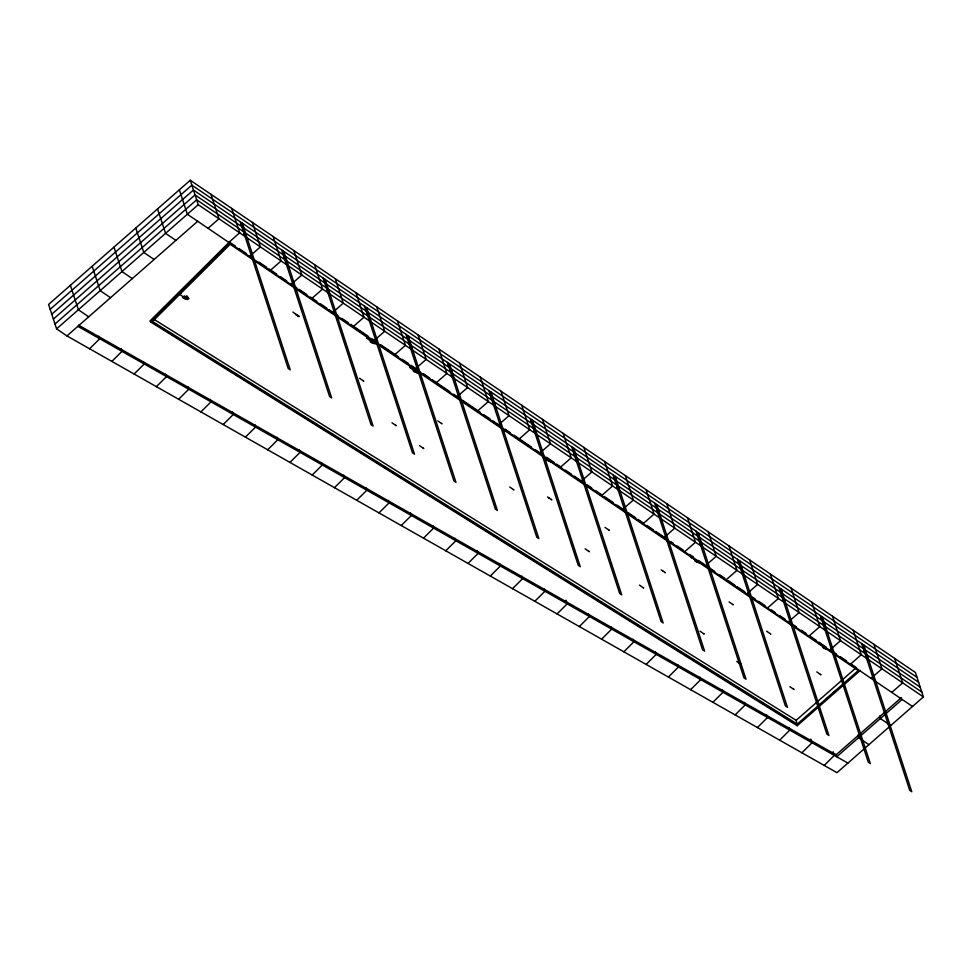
<?xml version="1.0" encoding="UTF-8"?>
<svg xmlns="http://www.w3.org/2000/svg" width="972" height="972" viewBox="0 0 972 972"><rect width="100%" height="100%" fill="white"/><g stroke="black" fill="none" stroke-linecap="round" stroke-linejoin="round"><path stroke-width="1.46" d="M179.37 294.054L185.956 298.781A7.047 2.357 48.8 0 0 187.705 299.51L186.867 296.229L188.617 298.562L188.058 297.323M367.052 338.329C364.184 336.227 380.125 347.964 370.988 341.597L373.795 343.165A7.047 2.357 48.8 0 0 375.544 343.894L376.067 343.626M411.022 366.529L410.257 366.736L411.448 366.942C403.307 364.063 425.262 378.132 413.951 370.757L416.745 372.325A7.047 2.357 48.8 0 0 418.507 373.054L419.029 372.786M819.311 643.415L826.164 648.676A7.047 2.357 48.8 0 0 827.925 649.418M368.06 337.369L366.529 337.734L367.404 338.292M409.844 366.638L410.172 367.076M543.202 456.658L542.813 455.431M819.262 642.942L819.566 644.011M367.209 337.916L367.55 338.183M410.354 367.452L409.71 367.355L410.512 367.343M542.777 455.904L542.716 456.16M691.493 557.199L691.59 556.567M819.663 643.233L819.153 643.683L819.931 643.695M186.235 297.614L188.617 298.562L186.381 297.262L187.013 296.703M179.225 293.641L180.695 292.924M410.245 366.881L410.148 367.659M691.056 556.798L691.93 557.879M89.606 348.778L836.977 772.679L923.4 696.924L915.417 672.49L190.257 180.257L48.6 304.43L56.583 328.876L66.947 335.911L89.606 348.778L99.715 338.73L98.913 336.288M229.866 241.591L150.089 320.833L150.405 321.817L797.234 725.707L860.39 670.34M150.405 321.817L230.182 242.563L235.2 245.977M111.865 361.402L121.974 351.366L121.172 348.912M134.124 374.026L144.233 363.99L143.431 361.548M156.383 386.649L166.491 376.614L165.69 374.171M178.641 399.285L188.75 389.237L187.948 386.795M200.9 411.909L211.009 401.861L210.207 399.419M223.159 424.533L233.268 414.485L232.478 412.043M245.418 437.157L255.527 427.121L254.737 424.667M267.689 449.781L277.798 439.745L276.996 437.303M289.948 462.405L300.056 452.369L299.255 449.927M312.206 475.029L322.315 464.993L321.513 462.55M334.465 487.665L344.574 477.617L343.772 475.174M356.724 500.288L366.833 490.24L366.031 487.798M378.983 512.912L389.092 502.864L388.29 500.422M401.242 525.536L411.35 515.5L410.561 513.046M423.5 538.16L433.609 528.124L432.819 525.682M445.771 550.784L455.868 540.748L455.078 538.306M468.03 563.42L478.139 553.372L477.337 550.93M490.289 576.044L500.398 565.996L499.596 563.553M512.548 588.668L522.657 578.619L521.855 576.177M534.807 601.291L544.915 591.255L544.113 588.801M557.065 613.915L567.174 603.879L565.971 600.21M579.324 626.539L589.433 616.503L588.631 614.061M601.583 639.175L611.692 629.127L610.902 626.685M623.842 651.799L633.951 641.751L633.161 639.309M646.113 664.423L656.222 654.375L655.42 651.933M668.372 677.047L678.48 667.011L677.678 664.556M690.63 689.67L700.739 679.635L699.937 677.192M712.889 702.294L722.998 692.258L722.196 689.816M735.148 714.918L745.257 704.882L744.455 702.44M757.407 727.554L767.516 717.506L766.714 715.064M779.666 740.178L789.774 730.13L788.985 727.688M801.924 752.802L812.033 742.754L810.842 739.097M824.195 765.426L834.292 755.39L833.101 751.721M691.663 557.102L691.554 556.652M50.192 309.327L191.849 185.142L917.009 677.375M51.795 314.211L193.452 190.038L918.613 682.259M53.387 319.095L195.044 194.922L920.205 687.155M54.991 323.992L196.648 199.807L921.808 692.04M56.583 328.876L198.239 204.703L190.257 180.257M66.947 335.911L197.705 221.276M208.069 228.311L218.967 218.761L210.973 194.327M228.785 242.38L239.683 232.83L231.688 208.385M249.5 256.438L260.399 246.888L252.416 222.454M270.216 270.508L281.115 260.958L273.132 236.512M290.944 284.565L301.842 275.015L293.848 250.582M311.66 298.635L322.558 289.085L314.563 264.639M332.375 312.692L343.274 303.143L335.291 278.709M353.091 326.762L363.99 317.212L356.007 292.766M373.819 340.82L384.718 331.27L376.723 306.836M394.535 354.889L405.433 345.339L397.439 320.894M415.251 368.947L426.149 359.397L418.167 334.963M435.966 383.017L446.865 373.467L438.882 349.021M456.694 397.074L467.593 387.524L459.598 363.091M477.41 411.144L488.308 401.594L480.314 377.148M498.126 425.201L509.024 415.652L501.042 391.218M518.841 439.271L529.74 429.721L521.757 405.275M539.569 453.329L550.468 443.779L542.473 419.345M560.285 467.398L571.184 457.848L563.189 433.403M581.001 481.456L591.899 471.906L583.917 447.472M601.717 495.526L612.615 485.976L604.633 461.53M622.444 509.583L633.343 500.033L625.348 475.6M643.16 523.653L654.059 514.103L646.064 489.657M663.876 537.71L674.775 528.161L666.792 503.727M684.592 551.78L695.49 542.23L687.508 517.784M705.32 565.838L716.218 556.288L708.224 531.854M726.035 579.907L736.934 570.357L728.939 545.912M746.751 593.965L757.65 584.415L749.667 559.981M767.467 608.035L778.365 598.485L770.383 574.039M788.195 622.092L799.093 612.542L791.099 588.109M808.911 636.162L819.809 626.612L811.814 602.166M829.626 650.219L840.525 640.669L832.542 616.236M850.342 664.289L861.241 654.739L853.258 630.293M855.591 668.201L796.141 720.325L154.366 319.594M797.247 724.079L858.264 670.595L230.206 244.276L152.495 321.477L797.247 724.079L795.849 719.766M811.571 711.869L813.831 709.9M819.469 704.955L821.729 702.975M826.236 699.026L829.614 696.061M833.004 693.085L836.382 690.12M871.07 678.347L881.969 668.797L873.974 644.363M891.786 692.416L902.684 682.866L894.69 658.421M901.506 697.495L836.114 754.819L78.538 325.134M902.15 699.451L836.746 756.775L835.944 754.333M184.789 298.841L182.396 297.444M372.628 343.225L370.235 341.828M415.579 372.385L413.185 370.988M548.475 461.08L546.094 459.683M697.216 562.314L694.822 560.917M824.997 648.749L822.604 647.352M179.164 293.094L180.658 293.41L179.456 293.204L179.711 293.799M551.744 461.87L551.403 461.749A7.047 2.357 48.8 0 1 549.642 461.02L545.098 458.067M700.484 563.092L700.132 562.982A7.047 2.357 48.8 0 1 698.382 562.253L692.052 557.697M372.009 340.273L373.6 340.941M414.959 369.433L417.425 370.769M184.17 295.889L186.624 297.238M549.119 497.919L547.601 496.971M662.637 570.819L665.346 572.775L664.86 572.374M549.119 497.919L548.548 497.676L551.817 499.875L551.331 499.474M662.637 570.819L661.13 569.859M77.857 326.337L847.912 763.105M548.84 460.497L546.932 459.489L550.116 461.651L549.459 461.007M153.941 323.251L157.804 325.656M161.656 328.062L165.519 330.48M169.371 332.886L173.235 335.291M177.086 337.697L179.662 339.301M183.526 341.719L187.377 344.124M191.241 346.53L195.093 348.948M198.956 351.354L202.808 353.759M206.672 356.165L209.235 357.769M214.387 360.989L216.95 362.592M222.102 365.8L224.666 367.416M227.241 369.02L232.381 372.227M234.957 373.831L238.82 376.237M242.672 378.655L246.536 381.06M250.387 383.466L254.251 385.884M258.102 388.29L268.394 394.705M270.969 396.321L276.109 399.528M278.685 401.132L283.824 404.34M286.4 405.956L291.539 409.163M294.115 410.767L297.967 413.173M301.83 415.591L327.552 431.641M330.115 433.257L335.267 436.464M337.831 438.068L342.982 441.276M345.546 442.892L350.698 446.099M353.261 447.703L357.125 450.109M360.977 452.527L364.84 454.932M368.692 457.338L372.555 459.744M376.407 462.162L380.271 464.567M384.122 466.973L386.698 468.577M390.562 470.995L394.413 473.4M398.277 475.806L402.129 478.212M405.992 480.63L409.844 483.035M413.708 485.441L416.271 487.045M421.423 490.265L423.999 491.868M429.138 495.076L431.714 496.68M434.277 498.296L439.429 501.503M441.993 503.107L445.856 505.513M449.708 507.931L453.572 510.336M457.423 512.742L461.287 515.148M465.138 517.566L475.43 523.981M478.005 525.597L483.145 528.804M485.721 530.408L490.86 533.616M493.436 535.232L498.575 538.439M501.151 540.043L505.003 542.449M508.866 544.867L534.588 560.917M537.152 562.533L542.303 565.74M544.867 567.344L550.018 570.552M552.582 572.168L557.734 575.375M560.297 576.979L564.161 579.385M568.013 581.803L571.876 584.208M575.74 586.614L579.591 589.02M583.455 591.438L587.307 593.843M591.17 596.249L593.734 597.853M597.598 600.271L601.449 602.676M605.313 605.082L609.165 607.488M613.028 609.906L616.88 612.311M620.744 614.717L623.319 616.321M628.459 619.541L631.035 621.144M636.174 624.352L638.75 625.956M641.313 627.572L646.465 630.779M649.029 632.383L652.892 634.789M656.744 637.207L660.608 639.612M664.459 642.018L668.323 644.424M672.174 646.842L682.466 653.257M685.041 654.873L690.181 658.08M692.757 659.684L697.896 662.892M700.472 664.508L705.611 667.715M708.187 669.319L712.039 671.725M715.902 674.143L741.624 690.193M744.188 691.809L749.339 695.016M751.903 696.62L757.054 699.828M759.618 701.444L764.77 704.651M767.345 706.255L771.197 708.661M775.061 711.079L778.912 713.484M782.776 715.89L786.627 718.296M790.491 720.714L794.343 723.119M732.779 604.426L733.265 604.839L729.049 601.923M441.519 423.415L442.005 423.816L437.789 420.9M608.776 529.934L609.262 530.335L605.046 527.432M770.334 633.708L770.82 634.109L766.604 631.192M363.297 380.769L363.771 381.17L359.555 378.254M820.526 674.41L821 674.823L816.784 671.907M513.459 489.548L513.945 489.949L509.729 487.033M395.75 425.311L396.224 425.712L392.008 422.808M588.862 551.318L589.336 551.732L585.12 548.816M423.306 448.177L423.792 448.578L419.576 445.662M643.221 587.647L643.707 588.048L639.491 585.132M793.553 689.124L794.039 689.537L789.823 686.621M703.728 633.671L704.214 634.084L699.998 631.168M740.482 663.985L740.956 664.386L736.74 661.47M198.239 204.703L923.4 696.924M238.966 248.528L246.499 253.643M250.266 256.195L252.781 257.908M259.05 262.161L266.583 267.276M269.098 268.977L276.631 274.092M280.398 276.656L286.679 280.908M290.434 283.472L296.715 287.724M299.23 289.437L306.763 294.54M310.53 297.104L316.799 301.369M320.566 303.92L326.847 308.185M329.362 309.886L338.147 315.851M341.913 318.403L348.183 322.668M350.698 324.369L368.279 336.3M372.045 338.851L377.063 342.266M380.83 344.817L398.399 356.748M402.165 359.312L408.447 363.564M410.962 365.278L418.495 370.393M423.513 373.795L429.782 378.059M432.297 379.76L449.878 391.692M453.645 394.243L459.914 398.508M462.429 400.209L479.998 412.14M483.764 414.704L490.046 418.956M492.561 420.657L500.094 425.772M505.112 429.187L510.13 432.589M513.896 435.152L531.477 447.084M535.244 449.635L541.513 453.9M546.543 457.302L554.076 462.417M556.579 464.118L561.609 467.532M565.376 470.084L571.645 474.348M574.16 476.049L581.693 481.164M586.711 484.578L591.729 487.98M595.496 490.544L601.777 494.797M604.292 496.51L613.077 502.475M616.843 505.027L623.113 509.292M628.143 512.694L635.676 517.809M638.179 519.51L643.209 522.924M646.975 525.475L653.245 529.74M655.76 531.441L663.293 536.556M670.826 541.671L673.329 543.372M677.095 545.924L683.377 550.188M689.658 554.453L693.425 557.005M698.443 560.419L704.724 564.671M707.227 566.384L714.76 571.487M719.778 574.902L724.808 578.316M728.575 580.867L734.844 585.132M737.359 586.833L744.892 591.948M752.425 597.063L754.928 598.764M758.695 601.316L764.976 605.58M771.258 609.845L775.024 612.396M780.042 615.811L785.06 619.213M788.827 621.764L791.342 623.477M793.857 625.178L796.36 626.879M801.39 630.293L806.408 633.695M810.174 636.259L816.444 640.512M818.959 642.225L826.492 647.34M831.51 650.742L836.54 654.156M840.306 656.708L846.576 660.972M850.342 663.524L856.624 667.788M912.501 706.474L187.341 214.253L179.358 189.807M543.056 456.293L544.126 457.156M175.908 240.388L165.556 233.353L157.561 208.919M890.717 725.586L880.353 718.551L879.551 716.109M154.123 259.488L143.759 252.453L135.776 228.019M868.919 744.686L858.555 737.651L857.754 735.209M132.326 278.6L121.962 271.565L113.979 247.119M110.529 297.699L100.177 290.664L92.182 266.231M88.744 316.799L78.38 309.764L70.397 285.331M186.794 297.238L188.629 298.416M825.981 648.664L826.637 649.308L823.454 647.158L825.775 648.518M292.924 312.048L298.902 316.556L295.634 314.345L298.44 315.924A7.047 2.357 48.8 0 0 299.048 316.252M863.865 645.104L911.785 791.743L909.719 790.333L861.787 643.695M822.421 616.977L870.353 763.615L868.275 762.206L820.356 615.568M780.99 588.85L828.909 735.488L826.844 734.079L778.912 587.44M796.918 724.723L797.234 725.707M739.546 560.723L787.478 707.361L785.4 705.951L737.481 559.313M698.115 532.595L746.034 679.234L743.969 677.824L696.037 531.186M656.671 504.468L704.603 651.106L702.525 649.697L654.606 503.059M615.24 476.341L663.159 622.979L661.094 621.57L613.162 474.931M573.796 448.214L621.728 594.852L619.65 593.442L571.73 446.804M532.364 420.086L580.284 566.725L578.219 565.315L530.287 418.677M490.921 391.959L538.853 538.597L536.775 537.188L488.855 390.55M449.489 363.832L497.409 510.47L495.343 509.061L447.412 362.422M408.046 335.705L455.977 482.343L453.9 480.933L405.98 334.295M366.614 307.577L414.534 454.216L412.468 452.806L364.536 306.168M325.17 279.45L373.102 426.088L371.025 424.679L323.105 278.041M283.739 251.323L331.659 397.961L329.593 396.552L281.661 249.913M242.295 223.196L290.227 369.834L288.149 368.424L240.23 221.786M242.793 228.93L244.434 230.729L242.854 228.845M244.385 233.79L246.025 235.589L244.385 233.79M284.225 257.058L285.865 258.856L284.225 257.058M285.817 261.918L287.457 263.716L285.817 261.918M325.669 285.185L327.309 286.983L325.669 285.185M327.26 290.045L328.901 291.843L327.26 290.045M367.1 313.312L368.74 315.11L367.1 313.312M368.692 318.172L370.332 319.97L368.692 318.172M408.544 341.439L410.184 343.238L408.605 341.354M410.135 346.299L411.776 348.098L410.135 346.299M449.975 369.567L451.615 371.365L450.048 369.482M451.567 374.427L453.207 376.225L451.567 374.427M491.419 397.694L493.059 399.492L491.419 397.694M493.011 402.554L494.651 404.352L493.011 402.554M532.85 425.821L534.491 427.619L532.85 425.821M534.442 430.681L536.082 432.479L534.442 430.681M574.294 453.948L575.934 455.747L574.294 453.948M575.886 458.808L577.526 460.607L575.886 458.808M615.726 482.076L617.366 483.874L615.726 482.076M617.317 486.936L618.957 488.734L617.39 486.851M657.169 510.203L658.809 512.001L657.23 510.118M658.761 515.063L660.401 516.861L658.761 515.063M698.601 538.33L700.241 540.128L698.601 538.33M700.192 543.19L701.833 544.988L700.192 543.19M740.044 566.457L741.685 568.255L740.044 566.457M741.636 571.317L743.276 573.115L741.636 571.317M781.476 594.585L783.116 596.383L781.476 594.585M783.067 599.445L784.708 601.243L783.067 599.445M822.919 622.712L824.56 624.51L822.919 622.712M824.511 627.572L826.151 629.37L824.572 627.487M864.351 650.839L865.991 652.637L864.351 650.839M865.943 655.699L867.583 657.497L866.016 655.614M243.231 229.392L244.045 230.291L243.231 229.392M244.823 234.252L245.637 235.151L244.847 234.203M284.662 257.519L285.732 258.54L284.662 257.519M286.254 262.379L287.068 263.278L286.254 262.379M326.106 285.647L326.92 286.546L326.106 285.647M327.698 290.507L328.512 291.406L327.698 290.507M367.538 313.774L368.352 314.673L367.574 313.725M369.129 318.634L369.943 319.533L369.129 318.634M408.981 341.901L409.795 342.8L409.078 341.84M410.573 346.761L411.387 347.66L410.573 346.761M450.413 370.028L451.227 370.927L450.51 369.968M452.004 374.888L452.818 375.787L452.041 374.84M491.856 398.156L492.67 399.055L491.856 398.156M493.448 403.016L494.262 403.915L493.448 403.016M533.288 426.283L534.102 427.182L533.288 426.283M534.879 431.143L535.693 432.042L534.879 431.143M574.731 454.41L575.546 455.309L574.768 454.361M576.323 459.27L577.137 460.169L576.408 459.209M616.163 482.537L616.977 483.436L616.199 482.489M617.755 487.397L618.569 488.296L617.852 487.337M657.607 510.665L658.421 511.564L657.643 510.616M659.198 515.525L660.012 516.424L659.198 515.525M699.038 538.792L699.852 539.691L699.038 538.792M700.63 543.652L701.699 544.672L700.63 543.652M740.482 566.919L741.296 567.818L740.518 566.87M742.073 571.779L742.887 572.678L742.098 571.73M781.913 595.046L782.727 595.945L781.913 595.046M783.505 599.906L784.319 600.805L783.541 599.858M823.357 623.173L824.171 624.073L823.393 623.125M824.949 628.034L825.763 628.933L825.034 627.985M864.788 651.301L865.602 652.2L864.825 651.252M866.38 656.161L867.194 657.06L866.477 656.112M241.627 224.459L242.465 225.346L241.676 224.423M283.071 252.586L283.909 253.473L283.107 252.55M324.502 280.714L325.341 281.601L324.624 280.677M365.946 308.841L366.784 309.728L365.946 308.841M407.377 336.968L408.216 337.855L407.377 336.968M448.821 365.095L449.659 365.982L448.857 365.059M490.253 393.223L491.091 394.11L490.301 393.186M531.696 421.35L532.535 422.237L531.733 421.313M573.128 449.477L573.966 450.364L573.249 449.441M614.571 477.604L615.41 478.491L614.571 477.604M656.003 505.732L656.841 506.619L656.003 505.732M697.446 533.859L698.491 535.013L697.446 533.859M738.878 561.986L739.716 562.873L738.927 561.95M780.322 590.113L781.16 591L780.358 590.077M821.753 618.241L822.591 619.128L821.875 618.204M863.197 646.368L864.035 647.255L863.306 646.331M241.226 224.034L242.891 225.832L241.226 224.034M282.658 252.161L284.334 253.959L282.658 252.161M324.101 280.288L325.766 282.087L324.101 280.288M365.533 308.416L367.209 310.214L365.533 308.416M406.976 336.543L408.641 338.341L407.061 336.482M448.408 364.67L450.085 366.468L448.505 364.609M489.852 392.797L491.516 394.596L489.852 392.797M531.283 420.925L532.96 422.723L531.283 420.925M572.727 449.052L574.391 450.85L572.727 449.052M614.158 477.179L615.835 478.977L614.255 477.118M655.602 505.306L657.266 507.105L655.687 505.246M697.033 533.434L698.71 535.232L697.131 533.373M738.477 561.561L740.142 563.359L738.477 561.561M779.909 589.688L781.585 591.486L779.909 589.688M821.352 617.815L823.017 619.614L821.352 617.815M862.784 645.943L864.46 647.741L862.881 645.882M243.389 229.161L244.288 230.413L243.389 229.161M244.98 234.021L245.88 235.273L244.98 234.021M286.424 262.148L287.323 263.4L286.424 262.148M326.264 285.416L327.163 286.667L326.264 285.416M327.856 290.276L328.755 291.527L327.856 290.276M367.708 313.543L368.607 314.794L367.708 313.543M369.299 318.403L370.198 319.654L369.299 318.403M409.139 341.67L410.038 342.922L409.139 341.67M410.731 346.53L411.63 347.782L410.731 346.53M450.583 369.797L451.482 371.049L450.583 369.797M452.174 374.657L453.074 375.909L452.174 374.657M492.014 397.925L492.913 399.176L492.014 397.925M493.606 402.785L494.505 404.036L493.606 402.785M533.458 426.052L534.357 427.303L533.458 426.052M535.05 430.912L535.949 432.163L535.05 430.912M574.889 454.179L575.788 455.431L574.889 454.179M576.481 459.039L577.38 460.291L576.481 459.039M616.333 482.306L617.232 483.558L616.333 482.306M617.925 487.166L618.824 488.418L617.925 487.166M657.765 510.434L658.664 511.685L657.765 510.434M659.356 515.294L660.255 516.545L659.356 515.294M699.208 538.561L700.107 539.812L699.208 538.561M740.64 566.688L741.539 567.94L740.64 566.688M742.231 571.548L743.13 572.8L742.231 571.548M782.083 594.815L782.982 596.067L782.083 594.815M783.675 599.675L784.574 600.927L783.675 599.675M823.515 622.943L824.414 624.194L823.515 622.943M825.107 627.803L826.006 629.054L825.107 627.803M864.959 651.07L865.858 652.321L864.959 651.07M866.55 655.93L867.449 657.181L866.55 655.93M186.041 299.024L183.234 297.25L186.041 299.024M698.467 562.496L695.673 560.723L698.467 562.496M241.931 224.386L242.672 225.613L241.931 224.386M283.374 252.513L284.116 253.741L283.374 252.513M324.806 280.641L325.547 281.868L324.806 280.641M366.25 308.768L366.991 309.995L366.25 308.768M407.681 336.895L408.422 338.122L407.681 336.895M449.125 365.022L449.866 366.25L449.125 365.022M490.556 393.15L491.297 394.377L490.556 393.15M532 421.277L532.741 422.504L532 421.277M573.431 449.404L574.173 450.631L573.431 449.404M614.875 477.531L615.616 478.759L614.875 477.531M656.307 505.671L657.048 506.886L656.307 505.671M739.182 561.925L739.923 563.14L739.182 561.925M780.625 590.053L781.367 591.268L780.625 590.053M822.057 618.18L822.798 619.395L822.057 618.18M863.501 646.307L864.242 647.522L863.501 646.307M187.061 297.468L186.867 296.229L187.061 297.468"/></g></svg>
